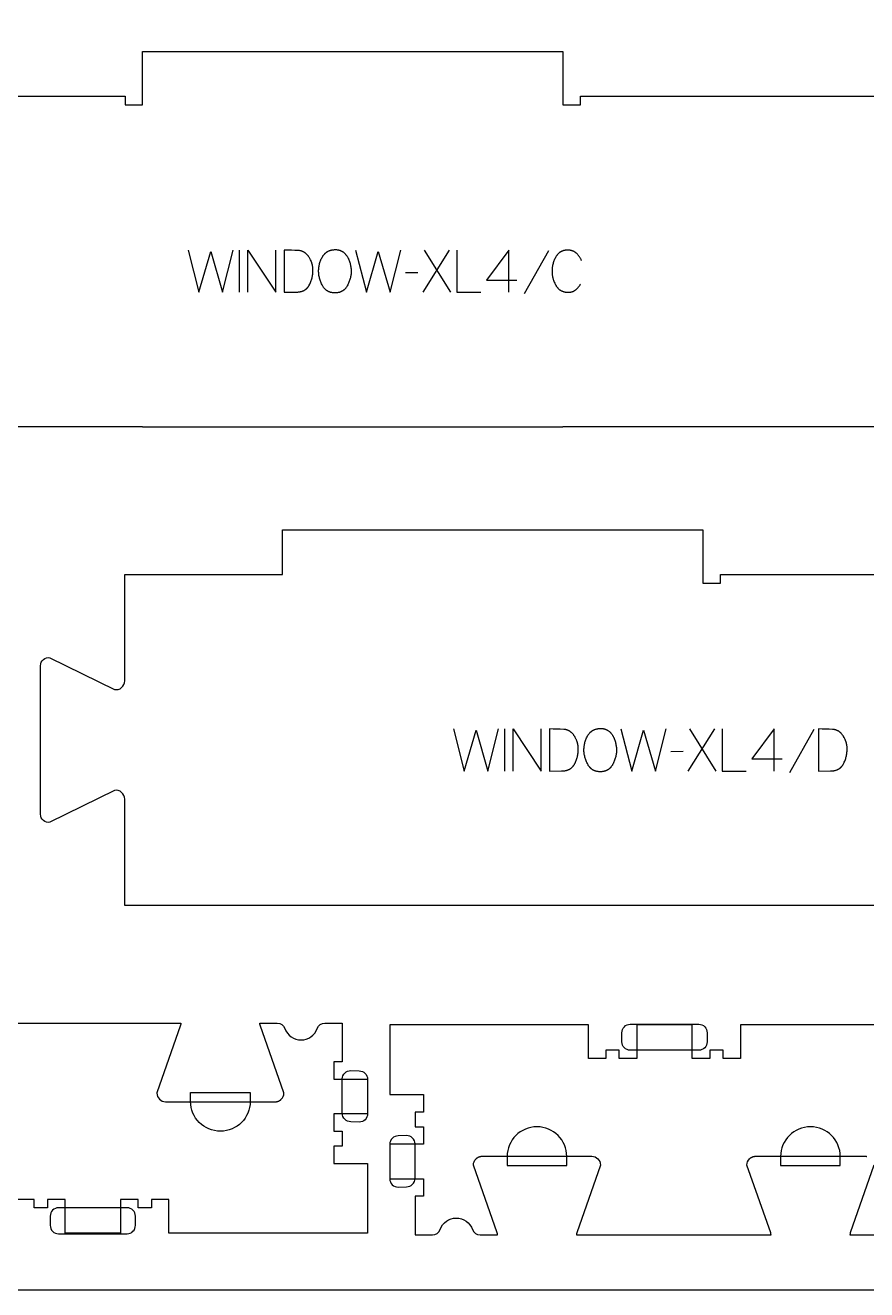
# Model space of a CAD drawing. Extents: x 0 to 4485, y 0 to 8771.
# Drawn here: x 1338 to 1938, y 3763 to 4663 of the extents above; entities that cross this region are included whole.
import ezdxf

# ---------------------------------------------------------------- set-up
doc = ezdxf.new("R2010")
doc.units = 0
for name, color, linetype in [('0_SHEET_SPRUCEPLY_2440X122', 1, 'CONTINUOUS'), ('1_ANYTOOL_1MMDEEP_LABELS_S', 2, 'CONTINUOUS'), ('4_ANYTOOL_CUTTHROUGH_OUTSI', 5, 'CONTINUOUS'), ('5_ANYTOOL_HALF_MILL_9MM_IN', 3, 'CONTINUOUS')]:
    doc.layers.add(name, color=color, linetype=linetype)

msp = doc.modelspace()

# ---------------------------------------------------------------- linework, layer by layer
at = {"layer": '0_SHEET_SPRUCEPLY_2440X122'}
msp.add_lwpolyline([(371.7, 4982.59), (371.7, 3762.59), (2811.7, 3762.59), (2811.7, 4982.59)], close=True, dxfattribs=at)
at = {"layer": '1_ANYTOOL_1MMDEEP_LABELS_S', "color": 2}
for points in [[(1454.33, 4502.94), (1462.04, 4472.94), (1470.49, 4502.04), (1478.97, 4472.94), (1486.47, 4502.94)], [(1490.84, 4502.94), (1490.84, 4472.94)], [(1496.84, 4472.94), (1496.84, 4502.94), (1516.9, 4472.94), (1516.9, 4502.94)], [(1573.73, 4502.94), (1581.44, 4472.94), (1589.89, 4502.04), (1598.37, 4472.94), (1605.87, 4502.94)], [(1640.42, 4502.94), (1621.52, 4472.94)], [(1641.66, 4472.94), (1622.72, 4502.94)], [(1645.94, 4502.94), (1645.94, 4472.94), (1663.04, 4472.94)], [(1682.89, 4472.94), (1682.93, 4502.98), (1666.9, 4481.59)], [(1711.09, 4502.46), (1693.9, 4471.69)], [(1734.7, 4495.44), (1734.54, 4495.84), (1734.37, 4496.23), (1734.19, 4496.62), (1734, 4496.99), (1733.8, 4497.36), (1733.59, 4497.72), (1733.37, 4498.07), (1733.14, 4498.41), (1732.9, 4498.74), (1732.65, 4499.06), (1732.39, 4499.38), (1732.13, 4499.68), (1731.85, 4499.98), (1731.56, 4500.27), (1731.26, 4500.54), (1730.95, 4500.81), (1730.79, 4500.94), (1730.63, 4501.07), (1730.47, 4501.19), (1730.31, 4501.31), (1730.14, 4501.43), (1729.97, 4501.54), (1729.8, 4501.64), (1729.63, 4501.74), (1729.45, 4501.84), (1729.28, 4501.93), (1729.1, 4502.02), (1728.92, 4502.11), (1728.73, 4502.19), (1728.55, 4502.26), (1728.36, 4502.34), (1728.17, 4502.41), (1727.98, 4502.47), (1727.78, 4502.53), (1727.59, 4502.59), (1727.39, 4502.64), (1727.19, 4502.69), (1726.99, 4502.73), (1726.78, 4502.77), (1726.58, 4502.8), (1726.37, 4502.83), (1726.16, 4502.86), (1725.94, 4502.88), (1725.73, 4502.9), (1725.51, 4502.92), (1725.29, 4502.93), (1725.07, 4502.93), (1724.84, 4502.94), (1724.5, 4502.93), (1724.16, 4502.92), (1723.83, 4502.89), (1723.5, 4502.86), (1723.18, 4502.82), (1722.87, 4502.77), (1722.56, 4502.71), (1722.25, 4502.64), (1721.95, 4502.56), (1721.65, 4502.48), (1721.36, 4502.38), (1721.08, 4502.28), (1720.8, 4502.16), (1720.66, 4502.1), (1720.53, 4502.04), (1720.39, 4501.97), (1720.26, 4501.9), (1720.13, 4501.83), (1720, 4501.76), (1719.87, 4501.69), (1719.74, 4501.61), (1719.61, 4501.53), (1719.49, 4501.45), (1719.36, 4501.37), (1719.24, 4501.28), (1719.12, 4501.19), (1719, 4501.1), (1718.76, 4500.91), (1718.53, 4500.72), (1718.3, 4500.51), (1718.08, 4500.3), (1717.87, 4500.07), (1717.66, 4499.84), (1717.45, 4499.59), (1717.25, 4499.34), (1717.06, 4499.08), (1716.87, 4498.81), (1716.69, 4498.53), (1716.51, 4498.24), (1716.17, 4497.65), (1715.85, 4497.06), (1715.55, 4496.45), (1715.28, 4495.84), (1715.03, 4495.22), (1714.8, 4494.59), (1714.59, 4493.96), (1714.4, 4493.32), (1714.24, 4492.67), (1714.1, 4492.02), (1713.98, 4491.35), (1713.88, 4490.69), (1713.8, 4490.01), (1713.74, 4489.33), (1713.71, 4488.63), (1713.7, 4487.94), (1713.71, 4487.24), (1713.75, 4486.55), (1713.8, 4485.86), (1713.88, 4485.19), (1713.98, 4484.52), (1714.1, 4483.85), (1714.25, 4483.2), (1714.33, 4482.87), (1714.41, 4482.55), (1714.51, 4482.23), (1714.6, 4481.91), (1714.71, 4481.59), (1714.81, 4481.28), (1714.93, 4480.96), (1715.05, 4480.65), (1715.3, 4480.03), (1715.58, 4479.42), (1715.88, 4478.82), (1716.21, 4478.22), (1716.55, 4477.63), (1716.73, 4477.34), (1716.92, 4477.06), (1717.11, 4476.79), (1717.31, 4476.53), (1717.51, 4476.28), (1717.72, 4476.03), (1717.94, 4475.8), (1718.16, 4475.58), (1718.39, 4475.36), (1718.62, 4475.15), (1718.86, 4474.96), (1718.98, 4474.86), (1719.1, 4474.77), (1719.23, 4474.68), (1719.35, 4474.59), (1719.48, 4474.5), (1719.61, 4474.42), (1719.74, 4474.34), (1719.87, 4474.26), (1720, 4474.18), (1720.13, 4474.11), (1720.27, 4474.04), (1720.41, 4473.97), (1720.69, 4473.83), (1720.97, 4473.71), (1721.26, 4473.6), (1721.56, 4473.49), (1721.86, 4473.39), (1722.16, 4473.31), (1722.48, 4473.23), (1722.8, 4473.16), (1723.12, 4473.1), (1723.45, 4473.05), (1723.79, 4473.01), (1724.13, 4472.98), (1724.47, 4472.95), (1724.83, 4472.94), (1725.19, 4472.94), (1725.57, 4472.94), (1725.94, 4472.96), (1726.13, 4472.98), (1726.31, 4472.99), (1726.49, 4473.01), (1726.67, 4473.04), (1726.85, 4473.06), (1727.02, 4473.09), (1727.2, 4473.13), (1727.37, 4473.16), (1727.54, 4473.2), (1727.71, 4473.25), (1727.87, 4473.29), (1728.04, 4473.34), (1728.2, 4473.4), (1728.36, 4473.45), (1728.52, 4473.51), (1728.68, 4473.57), (1728.83, 4473.64), (1728.98, 4473.71), (1729.14, 4473.78), (1729.28, 4473.85), (1729.43, 4473.93), (1729.58, 4474.01), (1729.72, 4474.1), (1729.86, 4474.18), (1730.01, 4474.27), (1730.14, 4474.37), (1730.28, 4474.46), (1730.42, 4474.56), (1730.68, 4474.77), (1730.94, 4474.99), (1731.19, 4475.21), (1731.44, 4475.44), (1731.69, 4475.67), (1731.93, 4475.92), (1732.16, 4476.17), (1732.39, 4476.43), (1732.61, 4476.69), (1732.83, 4476.97), (1733.04, 4477.25), (1733.24, 4477.54), (1733.44, 4477.83), (1733.64, 4478.14), (1733.83, 4478.45), (1734.02, 4478.76)], [(1618.09, 4486.82), (1609.3, 4486.74)], [(1666.9, 4481.59), (1688.67, 4481.59)], [(1643.4, 4161.93), (1651.11, 4131.93), (1659.56, 4161.03), (1668.04, 4131.93), (1675.54, 4161.93)], [(1679.91, 4161.93), (1679.91, 4131.93)], [(1685.91, 4131.93), (1685.91, 4161.93), (1705.97, 4131.93), (1705.97, 4161.93)], [(1762.8, 4161.93), (1770.51, 4131.93), (1778.96, 4161.03), (1787.44, 4131.93), (1794.94, 4161.93)], [(1829.48, 4161.93), (1810.58, 4131.93)], [(1830.73, 4131.93), (1811.78, 4161.93)], [(1835.01, 4161.93), (1835.01, 4131.93), (1852.11, 4131.93)], [(1871.96, 4131.93), (1872, 4161.98), (1855.97, 4140.59)], [(1900.16, 4161.46), (1882.97, 4130.69)], [(1807.16, 4145.82), (1798.37, 4145.73)], [(1855.97, 4140.59), (1877.74, 4140.59)]]:
    msp.add_lwpolyline(points, dxfattribs=at)
for points in [[(1522.94, 4502.94), (1522.94, 4472.94), (1531.47, 4473.02), (1531.88, 4473.03), (1532.29, 4473.05), (1532.68, 4473.08), (1533.07, 4473.12), (1533.45, 4473.17), (1533.82, 4473.22), (1534.19, 4473.29), (1534.54, 4473.37), (1534.89, 4473.45), (1535.23, 4473.55), (1535.56, 4473.65), (1535.89, 4473.77), (1536.2, 4473.89), (1536.36, 4473.96), (1536.51, 4474.02), (1536.67, 4474.09), (1536.81, 4474.17), (1536.96, 4474.24), (1537.11, 4474.32), (1537.25, 4474.4), (1537.39, 4474.48), (1537.53, 4474.56), (1537.67, 4474.65), (1537.81, 4474.74), (1537.94, 4474.83), (1538.07, 4474.92), (1538.2, 4475.02), (1538.33, 4475.12), (1538.46, 4475.22), (1538.58, 4475.32), (1538.7, 4475.43), (1538.82, 4475.54), (1538.94, 4475.65), (1539.06, 4475.76), (1539.17, 4475.87), (1539.28, 4475.99), (1539.39, 4476.11), (1539.5, 4476.23), (1539.61, 4476.36), (1539.71, 4476.48), (1539.81, 4476.61), (1539.91, 4476.75), (1540.01, 4476.88), (1540.11, 4477.02), (1540.2, 4477.15), (1540.39, 4477.44), (1540.56, 4477.73), (1540.73, 4478.04), (1541.05, 4478.65), (1541.34, 4479.28), (1541.62, 4479.91), (1541.87, 4480.55), (1542.11, 4481.19), (1542.32, 4481.83), (1542.52, 4482.49), (1542.69, 4483.15), (1542.84, 4483.81), (1542.98, 4484.48), (1543.09, 4485.16), (1543.18, 4485.84), (1543.25, 4486.53), (1543.3, 4487.22), (1543.33, 4487.92), (1543.34, 4488.62), (1543.33, 4489.22), (1543.31, 4489.81), (1543.26, 4490.39), (1543.19, 4490.97), (1543.1, 4491.55), (1543.05, 4491.83), (1542.99, 4492.11), (1542.93, 4492.39), (1542.87, 4492.67), (1542.8, 4492.95), (1542.72, 4493.23), (1542.64, 4493.5), (1542.56, 4493.78), (1542.47, 4494.05), (1542.37, 4494.32), (1542.27, 4494.59), (1542.17, 4494.86), (1542.06, 4495.12), (1541.95, 4495.39), (1541.7, 4495.91), (1541.44, 4496.43), (1541.16, 4496.94), (1540.86, 4497.45), (1540.66, 4497.76), (1540.47, 4498.05), (1540.26, 4498.34), (1540.06, 4498.62), (1539.85, 4498.89), (1539.64, 4499.15), (1539.43, 4499.4), (1539.21, 4499.64), (1538.99, 4499.87), (1538.76, 4500.09), (1538.53, 4500.31), (1538.3, 4500.51), (1538.06, 4500.71), (1537.83, 4500.89), (1537.58, 4501.07), (1537.34, 4501.24), (1537.09, 4501.4), (1536.84, 4501.54), (1536.58, 4501.68), (1536.32, 4501.81), (1536.06, 4501.94), (1535.79, 4502.05), (1535.53, 4502.15), (1535.25, 4502.24), (1534.98, 4502.33), (1534.7, 4502.4), (1534.42, 4502.47), (1534.13, 4502.52), (1533.84, 4502.57), (1533.55, 4502.61), (1533.25, 4502.64), (1532.95, 4502.66), (1530.52, 4502.76), (1528.04, 4502.84), (1525.51, 4502.9)], [(1559.42, 4503.28), (1559.79, 4503.27), (1560.15, 4503.26), (1560.51, 4503.23), (1560.86, 4503.19), (1561.03, 4503.16), (1561.2, 4503.13), (1561.37, 4503.1), (1561.54, 4503.07), (1561.7, 4503.03), (1561.87, 4503), (1562.03, 4502.95), (1562.19, 4502.91), (1562.35, 4502.86), (1562.51, 4502.81), (1562.66, 4502.76), (1562.81, 4502.7), (1562.97, 4502.64), (1563.11, 4502.58), (1563.26, 4502.51), (1563.41, 4502.45), (1563.55, 4502.38), (1563.7, 4502.3), (1563.84, 4502.23), (1563.98, 4502.15), (1564.11, 4502.06), (1564.25, 4501.98), (1564.38, 4501.89), (1564.52, 4501.8), (1564.77, 4501.61), (1565.03, 4501.42), (1565.28, 4501.22), (1565.52, 4501.01), (1565.75, 4500.8), (1565.98, 4500.58), (1566.21, 4500.35), (1566.43, 4500.12), (1566.64, 4499.89), (1566.85, 4499.64), (1567.05, 4499.39), (1567.24, 4499.14), (1567.43, 4498.87), (1567.62, 4498.61), (1567.79, 4498.33), (1567.97, 4498.05), (1568.13, 4497.76), (1568.29, 4497.47), (1568.45, 4497.18), (1568.59, 4496.88), (1568.74, 4496.58), (1568.88, 4496.28), (1569.01, 4495.97), (1569.13, 4495.66), (1569.25, 4495.35), (1569.37, 4495.03), (1569.48, 4494.7), (1569.58, 4494.38), (1569.68, 4494.05), (1569.77, 4493.71), (1569.86, 4493.38), (1569.94, 4493.04), (1570.08, 4492.35), (1570.21, 4491.68), (1570.32, 4491.01), (1570.4, 4490.35), (1570.47, 4489.69), (1570.52, 4489.04), (1570.55, 4488.4), (1570.56, 4487.76), (1570.55, 4487.13), (1570.51, 4486.49), (1570.46, 4485.85), (1570.39, 4485.21), (1570.29, 4484.58), (1570.17, 4483.94), (1570.03, 4483.3), (1569.87, 4482.66), (1569.68, 4482.03), (1569.48, 4481.39), (1569.25, 4480.75), (1569, 4480.11), (1568.73, 4479.48), (1568.44, 4478.84), (1568.13, 4478.2), (1567.79, 4477.56), (1567.62, 4477.25), (1567.44, 4476.95), (1567.25, 4476.65), (1567.05, 4476.37), (1566.85, 4476.1), (1566.65, 4475.83), (1566.43, 4475.58), (1566.21, 4475.33), (1566.1, 4475.21), (1565.99, 4475.1), (1565.87, 4474.99), (1565.75, 4474.87), (1565.64, 4474.77), (1565.52, 4474.66), (1565.39, 4474.56), (1565.27, 4474.46), (1565.15, 4474.36), (1565.02, 4474.26), (1564.89, 4474.17), (1564.76, 4474.08), (1564.63, 4473.99), (1564.5, 4473.9), (1564.37, 4473.82), (1564.23, 4473.74), (1564.09, 4473.66), (1563.96, 4473.59), (1563.82, 4473.51), (1563.67, 4473.44), (1563.53, 4473.37), (1563.39, 4473.31), (1563.24, 4473.24), (1563.09, 4473.18), (1562.94, 4473.12), (1562.79, 4473.07), (1562.64, 4473.01), (1562.48, 4472.96), (1562.17, 4472.87), (1561.85, 4472.78), (1561.53, 4472.71), (1561.19, 4472.64), (1560.86, 4472.59), (1560.51, 4472.54), (1560.16, 4472.51), (1559.8, 4472.48), (1559.44, 4472.47), (1559.07, 4472.46), (1558.69, 4472.47), (1558.31, 4472.48), (1557.95, 4472.51), (1557.58, 4472.55), (1557.23, 4472.59), (1556.88, 4472.65), (1556.54, 4472.71), (1556.2, 4472.79), (1555.87, 4472.87), (1555.55, 4472.97), (1555.39, 4473.02), (1555.23, 4473.08), (1555.08, 4473.13), (1554.92, 4473.19), (1554.77, 4473.26), (1554.62, 4473.32), (1554.47, 4473.39), (1554.32, 4473.46), (1554.18, 4473.53), (1554.04, 4473.6), (1553.89, 4473.68), (1553.75, 4473.76), (1553.61, 4473.84), (1553.48, 4473.93), (1553.34, 4474.02), (1553.21, 4474.11), (1553.08, 4474.2), (1552.95, 4474.29), (1552.82, 4474.39), (1552.69, 4474.49), (1552.56, 4474.59), (1552.44, 4474.7), (1552.32, 4474.81), (1552.2, 4474.92), (1552.08, 4475.03), (1551.96, 4475.14), (1551.85, 4475.26), (1551.73, 4475.38), (1551.62, 4475.5), (1551.51, 4475.63), (1551.29, 4475.89), (1551.08, 4476.16), (1550.88, 4476.43), (1550.68, 4476.72), (1550.5, 4477.02), (1550.31, 4477.33), (1550.14, 4477.65), (1549.8, 4478.3), (1549.49, 4478.95), (1549.2, 4479.6), (1548.93, 4480.25), (1548.68, 4480.9), (1548.45, 4481.55), (1548.25, 4482.2), (1548.06, 4482.85), (1547.9, 4483.5), (1547.76, 4484.15), (1547.64, 4484.8), (1547.55, 4485.45), (1547.47, 4486.11), (1547.42, 4486.76), (1547.38, 4487.41), (1547.37, 4488.06), (1547.38, 4488.76), (1547.42, 4489.45), (1547.47, 4490.13), (1547.55, 4490.8), (1547.65, 4491.47), (1547.78, 4492.14), (1547.93, 4492.8), (1548.1, 4493.45), (1548.29, 4494.09), (1548.5, 4494.74), (1548.74, 4495.37), (1549, 4496), (1549.28, 4496.62), (1549.59, 4497.24), (1549.92, 4497.85), (1550.27, 4498.46), (1550.45, 4498.75), (1550.64, 4499.04), (1550.84, 4499.32), (1551.04, 4499.59), (1551.25, 4499.85), (1551.47, 4500.1), (1551.69, 4500.34), (1551.92, 4500.57), (1552.04, 4500.68), (1552.16, 4500.79), (1552.28, 4500.9), (1552.4, 4501), (1552.53, 4501.1), (1552.65, 4501.2), (1552.78, 4501.3), (1552.91, 4501.4), (1553.04, 4501.49), (1553.17, 4501.58), (1553.3, 4501.67), (1553.44, 4501.75), (1553.58, 4501.84), (1553.72, 4501.92), (1553.86, 4502), (1554, 4502.07), (1554.14, 4502.15), (1554.29, 4502.22), (1554.58, 4502.36), (1554.89, 4502.48), (1555.2, 4502.6), (1555.51, 4502.71), (1555.83, 4502.81), (1556.16, 4502.9), (1556.5, 4502.98), (1556.84, 4503.05), (1557.19, 4503.11), (1557.54, 4503.16), (1557.9, 4503.2), (1558.27, 4503.24), (1558.65, 4503.26), (1559.03, 4503.27)], [(1712.01, 4161.93), (1712.01, 4131.93), (1720.54, 4132.02), (1720.95, 4132.03), (1721.36, 4132.05), (1721.75, 4132.08), (1722.14, 4132.12), (1722.52, 4132.16), (1722.89, 4132.22), (1723.25, 4132.29), (1723.61, 4132.37), (1723.96, 4132.45), (1724.3, 4132.55), (1724.63, 4132.65), (1724.96, 4132.77), (1725.27, 4132.89), (1725.43, 4132.95), (1725.58, 4133.02), (1725.73, 4133.09), (1725.88, 4133.16), (1726.03, 4133.24), (1726.18, 4133.32), (1726.32, 4133.4), (1726.46, 4133.48), (1726.6, 4133.56), (1726.74, 4133.65), (1726.88, 4133.74), (1727.01, 4133.83), (1727.14, 4133.92), (1727.27, 4134.02), (1727.4, 4134.12), (1727.52, 4134.22), (1727.65, 4134.32), (1727.77, 4134.43), (1727.89, 4134.53), (1728.01, 4134.64), (1728.12, 4134.76), (1728.24, 4134.87), (1728.35, 4134.99), (1728.46, 4135.11), (1728.57, 4135.23), (1728.68, 4135.36), (1728.78, 4135.48), (1728.88, 4135.61), (1728.98, 4135.74), (1729.08, 4135.88), (1729.18, 4136.01), (1729.27, 4136.15), (1729.46, 4136.44), (1729.63, 4136.73), (1729.8, 4137.03), (1730.11, 4137.65), (1730.41, 4138.28), (1730.69, 4138.91), (1730.94, 4139.54), (1731.18, 4140.19), (1731.39, 4140.83), (1731.59, 4141.49), (1731.76, 4142.14), (1731.91, 4142.81), (1732.04, 4143.48), (1732.16, 4144.16), (1732.25, 4144.84), (1732.32, 4145.52), (1732.37, 4146.22), (1732.4, 4146.92), (1732.41, 4147.62), (1732.4, 4148.22), (1732.37, 4148.81), (1732.32, 4149.39), (1732.26, 4149.97), (1732.17, 4150.54), (1732.12, 4150.83), (1732.06, 4151.11), (1732, 4151.39), (1731.94, 4151.67), (1731.87, 4151.95), (1731.79, 4152.23), (1731.71, 4152.5), (1731.63, 4152.78), (1731.54, 4153.05), (1731.44, 4153.32), (1731.34, 4153.59), (1731.24, 4153.86), (1731.13, 4154.12), (1731.01, 4154.39), (1730.77, 4154.91), (1730.51, 4155.43), (1730.23, 4155.94), (1729.93, 4156.45), (1729.73, 4156.75), (1729.53, 4157.05), (1729.33, 4157.34), (1729.13, 4157.62), (1728.92, 4157.89), (1728.71, 4158.15), (1728.49, 4158.4), (1728.28, 4158.64), (1728.05, 4158.87), (1727.83, 4159.09), (1727.6, 4159.31), (1727.37, 4159.51), (1727.13, 4159.71), (1726.89, 4159.89), (1726.65, 4160.07), (1726.41, 4160.24), (1726.16, 4160.39), (1725.91, 4160.54), (1725.65, 4160.68), (1725.39, 4160.81), (1725.13, 4160.93), (1724.86, 4161.05), (1724.59, 4161.15), (1724.32, 4161.24), (1724.05, 4161.33), (1723.77, 4161.4), (1723.48, 4161.47), (1723.2, 4161.52), (1722.91, 4161.57), (1722.62, 4161.61), (1722.32, 4161.64), (1722.02, 4161.66), (1719.59, 4161.76), (1717.11, 4161.84), (1714.58, 4161.9)], [(1748.48, 4162.28), (1748.86, 4162.27), (1749.22, 4162.25), (1749.58, 4162.23), (1749.93, 4162.18), (1750.1, 4162.16), (1750.27, 4162.13), (1750.44, 4162.1), (1750.61, 4162.07), (1750.77, 4162.03), (1750.94, 4161.99), (1751.1, 4161.95), (1751.26, 4161.91), (1751.42, 4161.86), (1751.57, 4161.81), (1751.73, 4161.76), (1751.88, 4161.7), (1752.03, 4161.64), (1752.18, 4161.58), (1752.33, 4161.51), (1752.48, 4161.45), (1752.62, 4161.37), (1752.76, 4161.3), (1752.91, 4161.22), (1753.04, 4161.14), (1753.18, 4161.06), (1753.32, 4160.98), (1753.45, 4160.89), (1753.58, 4160.8), (1753.84, 4160.61), (1754.1, 4160.42), (1754.34, 4160.22), (1754.59, 4160.01), (1754.82, 4159.8), (1755.05, 4159.58), (1755.28, 4159.35), (1755.5, 4159.12), (1755.71, 4158.88), (1755.92, 4158.64), (1756.12, 4158.39), (1756.31, 4158.13), (1756.5, 4157.87), (1756.68, 4157.6), (1756.86, 4157.33), (1757.03, 4157.05), (1757.2, 4156.76), (1757.36, 4156.47), (1757.51, 4156.18), (1757.66, 4155.88), (1757.81, 4155.58), (1757.94, 4155.28), (1758.08, 4154.97), (1758.2, 4154.66), (1758.32, 4154.34), (1758.44, 4154.02), (1758.55, 4153.7), (1758.65, 4153.38), (1758.75, 4153.05), (1758.84, 4152.71), (1758.92, 4152.38), (1759.01, 4152.03), (1759.15, 4151.35), (1759.28, 4150.68), (1759.38, 4150.01), (1759.47, 4149.34), (1759.54, 4148.69), (1759.59, 4148.04), (1759.62, 4147.4), (1759.63, 4146.76), (1759.62, 4146.13), (1759.58, 4145.49), (1759.53, 4144.85), (1759.45, 4144.21), (1759.36, 4143.58), (1759.24, 4142.94), (1759.1, 4142.3), (1758.94, 4141.66), (1758.75, 4141.03), (1758.55, 4140.39), (1758.32, 4139.75), (1758.07, 4139.11), (1757.8, 4138.48), (1757.51, 4137.84), (1757.2, 4137.2), (1756.86, 4136.56), (1756.69, 4136.25), (1756.5, 4135.95), (1756.32, 4135.65), (1756.12, 4135.37), (1755.92, 4135.09), (1755.71, 4134.83), (1755.5, 4134.58), (1755.28, 4134.33), (1755.17, 4134.21), (1755.05, 4134.1), (1754.94, 4133.98), (1754.82, 4133.87), (1754.7, 4133.76), (1754.58, 4133.66), (1754.46, 4133.56), (1754.34, 4133.45), (1754.22, 4133.36), (1754.09, 4133.26), (1753.96, 4133.17), (1753.83, 4133.08), (1753.7, 4132.99), (1753.57, 4132.9), (1753.44, 4132.82), (1753.3, 4132.74), (1753.16, 4132.66), (1753.02, 4132.58), (1752.88, 4132.51), (1752.74, 4132.44), (1752.6, 4132.37), (1752.45, 4132.3), (1752.31, 4132.24), (1752.16, 4132.18), (1752.01, 4132.12), (1751.86, 4132.07), (1751.71, 4132.01), (1751.55, 4131.96), (1751.24, 4131.87), (1750.92, 4131.78), (1750.59, 4131.71), (1750.26, 4131.64), (1749.92, 4131.59), (1749.58, 4131.54), (1749.23, 4131.51), (1748.87, 4131.48), (1748.51, 4131.47), (1748.14, 4131.46), (1747.76, 4131.47), (1747.38, 4131.48), (1747.01, 4131.51), (1746.65, 4131.54), (1746.3, 4131.59), (1745.95, 4131.65), (1745.6, 4131.71), (1745.27, 4131.79), (1744.94, 4131.87), (1744.62, 4131.97), (1744.46, 4132.02), (1744.3, 4132.08), (1744.15, 4132.13), (1743.99, 4132.19), (1743.84, 4132.25), (1743.69, 4132.32), (1743.54, 4132.39), (1743.39, 4132.46), (1743.25, 4132.53), (1743.1, 4132.6), (1742.96, 4132.68), (1742.82, 4132.76), (1742.68, 4132.84), (1742.55, 4132.93), (1742.41, 4133.01), (1742.28, 4133.1), (1742.14, 4133.2), (1742.01, 4133.29), (1741.88, 4133.39), (1741.76, 4133.49), (1741.63, 4133.59), (1741.51, 4133.7), (1741.39, 4133.8), (1741.27, 4133.91), (1741.15, 4134.03), (1741.03, 4134.14), (1740.91, 4134.26), (1740.8, 4134.38), (1740.69, 4134.5), (1740.58, 4134.63), (1740.36, 4134.89), (1740.15, 4135.15), (1739.95, 4135.43), (1739.75, 4135.72), (1739.56, 4136.02), (1739.38, 4136.33), (1739.21, 4136.65), (1738.87, 4137.3), (1738.56, 4137.95), (1738.27, 4138.59), (1738, 4139.24), (1737.75, 4139.89), (1737.52, 4140.54), (1737.32, 4141.19), (1737.13, 4141.84), (1736.97, 4142.5), (1736.83, 4143.15), (1736.71, 4143.8), (1736.61, 4144.45), (1736.54, 4145.1), (1736.48, 4145.76), (1736.45, 4146.41), (1736.44, 4147.06), (1736.45, 4147.76), (1736.49, 4148.44), (1736.54, 4149.13), (1736.62, 4149.8), (1736.72, 4150.47), (1736.85, 4151.14), (1736.99, 4151.79), (1737.16, 4152.45), (1737.36, 4153.09), (1737.57, 4153.73), (1737.81, 4154.37), (1738.07, 4155), (1738.35, 4155.62), (1738.66, 4156.24), (1738.98, 4156.85), (1739.33, 4157.46), (1739.52, 4157.75), (1739.71, 4158.04), (1739.91, 4158.32), (1740.11, 4158.59), (1740.32, 4158.84), (1740.54, 4159.09), (1740.76, 4159.33), (1740.99, 4159.56), (1741.11, 4159.68), (1741.23, 4159.79), (1741.35, 4159.89), (1741.47, 4160), (1741.59, 4160.1), (1741.72, 4160.2), (1741.85, 4160.3), (1741.98, 4160.39), (1742.11, 4160.49), (1742.24, 4160.58), (1742.37, 4160.67), (1742.51, 4160.75), (1742.65, 4160.84), (1742.78, 4160.92), (1742.93, 4161), (1743.07, 4161.07), (1743.21, 4161.15), (1743.36, 4161.22), (1743.65, 4161.35), (1743.95, 4161.48), (1744.26, 4161.6), (1744.58, 4161.71), (1744.9, 4161.81), (1745.23, 4161.9), (1745.57, 4161.98), (1745.91, 4162.05), (1746.26, 4162.11), (1746.61, 4162.16), (1746.97, 4162.2), (1747.34, 4162.23), (1747.71, 4162.26), (1748.1, 4162.27)], [(1903.58, 4161.93), (1903.58, 4131.93), (1912.11, 4132.02), (1912.52, 4132.03), (1912.93, 4132.05), (1913.32, 4132.08), (1913.71, 4132.12), (1914.09, 4132.16), (1914.46, 4132.22), (1914.83, 4132.29), (1915.18, 4132.37), (1915.53, 4132.45), (1915.87, 4132.55), (1916.2, 4132.65), (1916.53, 4132.77), (1916.84, 4132.89), (1917, 4132.95), (1917.15, 4133.02), (1917.31, 4133.09), (1917.45, 4133.16), (1917.6, 4133.24), (1917.75, 4133.32), (1917.89, 4133.4), (1918.03, 4133.48), (1918.17, 4133.56), (1918.31, 4133.65), (1918.45, 4133.74), (1918.58, 4133.83), (1918.71, 4133.92), (1918.84, 4134.02), (1918.97, 4134.12), (1919.1, 4134.22), (1919.22, 4134.32), (1919.34, 4134.43), (1919.46, 4134.53), (1919.58, 4134.64), (1919.7, 4134.76), (1919.81, 4134.87), (1919.92, 4134.99), (1920.03, 4135.11), (1920.14, 4135.23), (1920.25, 4135.36), (1920.35, 4135.48), (1920.45, 4135.61), (1920.55, 4135.74), (1920.65, 4135.88), (1920.75, 4136.01), (1920.84, 4136.15), (1921.03, 4136.44), (1921.2, 4136.73), (1921.37, 4137.03), (1921.69, 4137.65), (1921.98, 4138.28), (1922.26, 4138.91), (1922.51, 4139.54), (1922.75, 4140.19), (1922.96, 4140.83), (1923.16, 4141.49), (1923.33, 4142.14), (1923.48, 4142.81), (1923.62, 4143.48), (1923.73, 4144.16), (1923.82, 4144.84), (1923.89, 4145.52), (1923.94, 4146.22), (1923.97, 4146.92), (1923.98, 4147.62), (1923.97, 4148.22), (1923.94, 4148.81), (1923.9, 4149.39), (1923.83, 4149.97), (1923.74, 4150.54), (1923.69, 4150.83), (1923.63, 4151.11), (1923.57, 4151.39), (1923.51, 4151.67), (1923.44, 4151.95), (1923.36, 4152.23), (1923.28, 4152.5), (1923.2, 4152.78), (1923.11, 4153.05), (1923.01, 4153.32), (1922.91, 4153.59), (1922.81, 4153.86), (1922.7, 4154.12), (1922.59, 4154.39), (1922.34, 4154.91), (1922.08, 4155.43), (1921.8, 4155.94), (1921.5, 4156.45), (1921.3, 4156.75), (1921.11, 4157.05), (1920.9, 4157.34), (1920.7, 4157.62), (1920.49, 4157.89), (1920.28, 4158.15), (1920.06, 4158.4), (1919.85, 4158.64), (1919.62, 4158.87), (1919.4, 4159.09), (1919.17, 4159.31), (1918.94, 4159.51), (1918.7, 4159.71), (1918.47, 4159.89), (1918.22, 4160.07), (1917.98, 4160.24), (1917.73, 4160.39), (1917.48, 4160.54), (1917.22, 4160.68), (1916.96, 4160.81), (1916.7, 4160.93), (1916.43, 4161.05), (1916.17, 4161.15), (1915.89, 4161.24), (1915.62, 4161.33), (1915.34, 4161.4), (1915.06, 4161.47), (1914.77, 4161.52), (1914.48, 4161.57), (1914.19, 4161.61), (1913.89, 4161.64), (1913.59, 4161.66), (1911.16, 4161.76), (1908.68, 4161.84), (1906.15, 4161.9)]]:
    msp.add_lwpolyline(points, close=True, dxfattribs=at)
at = {"layer": '4_ANYTOOL_CUTTHROUGH_OUTSI', "color": 5}
for points in [[(1133.95, 4612.51), (1409.45, 4612.51), (1409.45, 4606.51), (1421.95, 4606.51), (1421.95, 4644.42), (1721.45, 4644.42), (1721.45, 4606.51), (1733.95, 4606.51), (1733.95, 4612.51), (2009.45, 4612.51)], [(2021.7, 4377.01), (1721.45, 4377.01), (1721.45, 4376.92), (1421.95, 4376.92), (1421.95, 4377.01), (1421.7, 4377.01), (1121.45, 4377.01)]]:
    msp.add_lwpolyline(points, dxfattribs=at)
for points in [[(2121.23, 4036.32), (1821.48, 4036.32), (1409.23, 4036.32), (1409.23, 4111.99), (1409.23, 4111.99, 0.463455), (1401.95, 4118.15), (1401.91, 4118.15), (1401.88, 4118.13), (1355.89, 4095.47), (1355.89, 4095.47, -0.218803), (1351.26, 4096.76, -0.220464), (1349.23, 4101.15), (1349.23, 4206.99, -0.461531), (1355.89, 4212.66), (1401.88, 4190.01), (1401.91, 4189.99), (1401.95, 4189.99), (1401.95, 4189.99, 0.463455), (1409.23, 4196.15), (1409.23, 4271.82), (1521.73, 4271.82), (1521.73, 4272.07), (1521.73, 4272.07), (1521.73, 4303.82), (1821.23, 4303.82), (1821.23, 4265.82), (1833.73, 4265.82), (1833.73, 4271.82), (2109.23, 4271.82)], [(1310.58, 3952.43), (1449.27, 3952.43, -0.061485), (1449.04, 3951.04), (1432.14, 3902.76), (1432.13, 3902.72), (1432.13, 3902.68), (1432.13, 3902.68, 0.414214), (1438.38, 3896.43), (1516.38, 3896.43), (1516.53, 3896.43), (1516.68, 3896.44), (1516.83, 3896.44), (1516.98, 3896.46), (1517.13, 3896.47), (1517.28, 3896.49), (1517.43, 3896.52), (1517.58, 3896.55), (1517.73, 3896.58), (1517.89, 3896.61), (1518.03, 3896.65), (1518.18, 3896.7), (1518.33, 3896.74), (1518.48, 3896.79), (1518.62, 3896.85), (1518.77, 3896.9), (1518.91, 3896.97), (1519.05, 3897.03), (1519.19, 3897.1), (1519.33, 3897.17), (1519.46, 3897.24), (1519.6, 3897.32), (1519.73, 3897.4), (1519.86, 3897.49), (1519.99, 3897.58), (1520.11, 3897.67), (1520.23, 3897.76), (1520.35, 3897.85), (1520.47, 3897.95), (1520.58, 3898.05), (1520.69, 3898.15), (1520.8, 3898.26, 0.198912), (1522.63, 3902.68), (1522.63, 3902.72), (1522.61, 3902.76), (1505.72, 3951.04), (1505.72, 3951.04, -0.061485), (1505.48, 3952.43), (1517.88, 3952.43, -0.317837), (1523.3, 3948.6, 0.317837), (1534.85, 3940.43, 0.317837), (1546.4, 3948.6, -0.317837), (1551.82, 3952.43), (1564.23, 3952.43), (1564.23, 3924.93), (1558.23, 3924.93), (1558.23, 3912.43), (1582.23, 3912.43), (1582.23, 3887.93), (1558.23, 3887.93), (1558.23, 3875.68), (1558.23, 3875.43), (1564.23, 3875.43), (1564.23, 3864.93), (1558.23, 3864.93), (1558.23, 3864.68), (1558.23, 3852.68), (1558.23, 3852.43), (1582.23, 3852.43), (1582.23, 3802.93), (1440.73, 3802.93), (1440.73, 3826.68), (1440.73, 3826.93), (1428.23, 3826.93), (1428.23, 3820.93), (1418.73, 3820.93), (1418.73, 3826.93), (1406.23, 3826.93), (1406.23, 3826.68), (1406.23, 3802.93), (1366.73, 3802.93), (1366.73, 3826.68), (1366.73, 3826.93), (1354.23, 3826.93), (1354.23, 3820.93), (1344.73, 3820.93), (1344.73, 3826.93), (1332.23, 3826.93)], [(1947.61, 3951.14), (1848.11, 3951.14), (1848.11, 3927.14), (1835.61, 3927.14), (1835.61, 3933.14), (1826.11, 3933.14), (1826.11, 3927.14), (1813.61, 3927.14), (1813.61, 3951.14), (1774.11, 3951.14), (1774.11, 3927.14), (1761.61, 3927.14), (1761.61, 3933.14), (1752.11, 3933.14), (1752.11, 3927.14), (1739.61, 3927.14), (1739.61, 3951.14), (1598.11, 3951.14), (1598.11, 3901.64), (1622.11, 3901.64), (1622.11, 3889.39), (1622.11, 3889.14), (1616.11, 3889.14), (1616.11, 3878.64), (1622.11, 3878.64), (1622.11, 3878.39), (1622.11, 3866.39), (1622.11, 3866.14), (1598.11, 3866.14), (1598.11, 3841.64), (1622.11, 3841.64), (1622.11, 3841.39), (1622.11, 3829.39), (1622.11, 3829.14), (1616.11, 3829.14), (1616.11, 3801.64), (1628.51, 3801.64), (1628.51, 3801.64, 0.317837), (1633.93, 3805.47, -0.317837), (1645.48, 3813.64, -0.317837), (1657.03, 3805.47, 0.317837), (1662.45, 3801.64), (1674.85, 3801.64, 0.061485), (1674.62, 3803.02), (1657.72, 3851.3), (1657.71, 3851.34), (1657.71, 3851.39), (1657.71, 3851.39, -0.198912), (1659.54, 3855.8), (1659.65, 3855.91), (1659.76, 3856.01), (1659.87, 3856.11), (1659.99, 3856.21), (1660.1, 3856.31), (1660.23, 3856.4), (1660.35, 3856.49), (1660.48, 3856.58), (1660.61, 3856.66), (1660.74, 3856.74), (1660.87, 3856.82), (1661.01, 3856.89), (1661.14, 3856.97), (1661.28, 3857.03), (1661.42, 3857.1), (1661.57, 3857.16), (1661.71, 3857.22), (1661.86, 3857.27), (1662, 3857.32), (1662.15, 3857.37), (1662.3, 3857.41), (1662.45, 3857.45), (1662.6, 3857.49), (1662.75, 3857.52), (1662.9, 3857.55), (1663.05, 3857.57), (1663.21, 3857.59), (1663.36, 3857.61), (1663.51, 3857.62), (1663.66, 3857.63), (1663.81, 3857.63), (1663.96, 3857.64), (1741.96, 3857.64, -0.414214), (1748.21, 3851.39), (1748.21, 3851.34), (1748.2, 3851.3), (1731.3, 3803.02), (1731.3, 3803.02, 0.061485), (1731.06, 3801.64), (1869.75, 3801.64, 0.061485), (1869.52, 3803.02), (1852.62, 3851.3), (1852.61, 3851.34), (1852.61, 3851.39), (1852.61, 3851.39, -0.198912), (1854.44, 3855.8), (1854.55, 3855.91), (1854.66, 3856.01), (1854.77, 3856.11), (1854.89, 3856.21), (1855, 3856.31), (1855.13, 3856.4), (1855.25, 3856.49), (1855.38, 3856.58), (1855.51, 3856.66), (1855.64, 3856.74), (1855.77, 3856.82), (1855.91, 3856.89), (1856.04, 3856.97), (1856.18, 3857.03), (1856.32, 3857.1), (1856.47, 3857.16), (1856.61, 3857.22), (1856.76, 3857.27), (1856.9, 3857.32), (1857.05, 3857.37), (1857.2, 3857.41), (1857.35, 3857.45), (1857.5, 3857.49), (1857.65, 3857.52), (1857.8, 3857.55), (1857.95, 3857.57), (1858.11, 3857.59), (1858.26, 3857.61), (1858.41, 3857.62), (1858.56, 3857.63), (1858.71, 3857.63), (1858.86, 3857.64), (1936.86, 3857.64), (1937.01, 3857.63), (1937.16, 3857.63), (1937.31, 3857.62), (1937.46, 3857.61), (1937.61, 3857.59), (1937.76, 3857.57), (1937.92, 3857.55), (1938.07, 3857.52)], [(1943.1, 3851.3), (1926.2, 3803.02), (1926.2, 3803.02, 0.061485), (1925.96, 3801.64), (2064.65, 3801.64, 0.061485)]]:
    msp.add_lwpolyline(points, format="xyb", dxfattribs=at)
at = {"layer": '5_ANYTOOL_HALF_MILL_9MM_IN'}
for points in [[(1769.48, 3933.14, -0.414214), (1763.48, 3939.14), (1763.48, 3945.64, -0.414214), (1769.48, 3951.64), (1818.23, 3951.64, -0.414214), (1824.23, 3945.64), (1824.23, 3939.14, -0.414214), (1818.23, 3933.14)], [(1570.23, 3882.18, -0.414214), (1564.23, 3888.18), (1564.23, 3912.68, -0.414214), (1570.23, 3918.68), (1576.23, 3918.43, -0.414214), (1582.23, 3912.43), (1582.23, 3887.93, -0.414214), (1576.23, 3881.93)], [(1498.63, 3896.68, -1), (1456.13, 3896.68), (1456.13, 3896.93), (1456.13, 3902.93), (1498.63, 3902.93), (1498.63, 3896.93), (1498.63, 3896.68)], [(1610.11, 3835.89, 0.414214), (1616.11, 3841.89), (1616.11, 3866.39, 0.414214), (1610.11, 3872.39), (1604.11, 3872.14, 0.414214), (1598.11, 3866.14), (1598.11, 3841.64, 0.414214), (1604.11, 3835.64)], [(1724.21, 3857.39, 1), (1681.71, 3857.39), (1681.71, 3857.14), (1681.71, 3851.14), (1724.21, 3851.14), (1724.21, 3857.14), (1724.21, 3857.39)], [(1919.11, 3857.39, 1), (1876.61, 3857.39), (1876.61, 3857.14), (1876.61, 3851.14), (1919.11, 3851.14), (1919.11, 3857.14), (1919.11, 3857.39)], [(1362.1, 3820.93, 0.414214), (1356.1, 3814.93), (1356.1, 3808.43, 0.414214), (1362.1, 3802.43), (1410.85, 3802.43, 0.414214), (1416.85, 3808.43), (1416.85, 3814.93, 0.414214), (1410.85, 3820.93)]]:
    msp.add_lwpolyline(points, format="xyb", close=True, dxfattribs=at)

doc.saveas('drawing.dxf')
